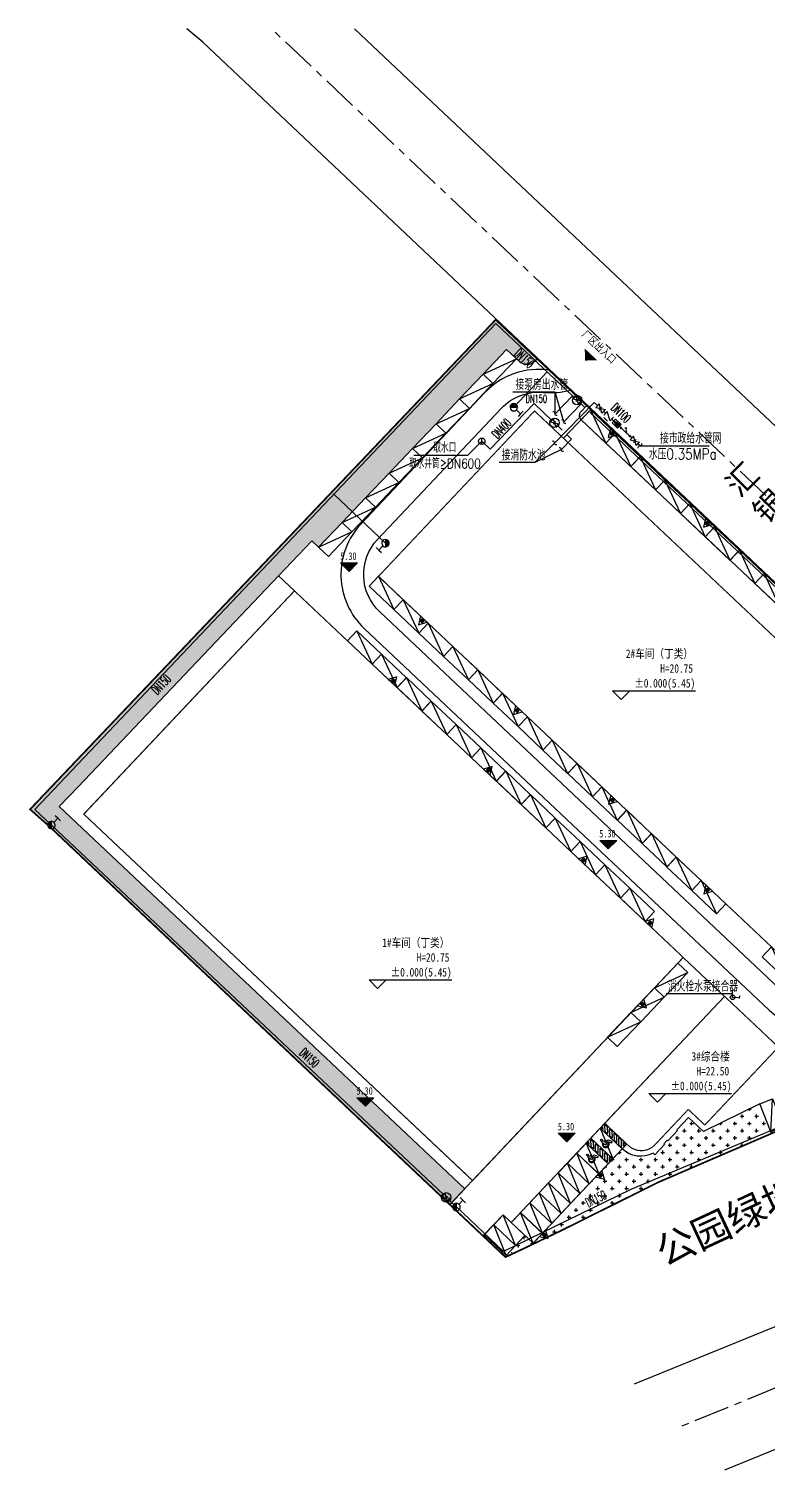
# Model space of a CAD drawing. Header units: millimetres. Extents: x 685119 to 686103, y 2545183 to 2545581.
# Drawn here: x 685263 to 685393.1, y 2545183 to 2545436.7 of the extents above; entities that cross this region are included whole.
import ezdxf

# ---------------------------------------------------------------- set-up
doc = ezdxf.new("R2010")
doc.units = ezdxf.units.MM
doc.header["$LTSCALE"] = 500
for name, pattern in [('CENTER', [2, 1.25, -0.25, 0.25, -0.25]), ('DASH', [0.35, 0.25, -0.1]), ('DASHED', [0.75, 0.5, -0.25]), ('DOTE', [2.42, 2, -0.2, 0.02, -0.2])]:
    doc.linetypes.add(name, pattern=pattern)
for name, color, linetype in [('1绿地填充', 116, 'Continuous'), ('2', 2, 'Continuous'), ('4', 4, 'Continuous'), ('9', 9, 'Continuous'), ('DIM_ELEV', 3, 'Continuous'), ('EQUIP_消防', 7, 'Continuous'), ('EQUIP_灭火器', 7, 'Continuous'), ('PIPE-消防', 1, 'Continuous'), ('PLAN_道路', 4, 'Continuous'), ('T1-图例$0$A-Car-Stnd', 155, 'Continuous'), ('T1-图例$0$A-Stnd', 7, 'Continuous'), ('TWT_ELEV', 3, 'Continuous'), ('TWT_LEAD', 3, 'Continuous'), ('TWT_TEXT', 7, 'Continuous'), ('VALVE_消防', 7, 'Continuous'), ('VPIPE-消防', 1, 'Continuous'), ('Z-道路中心线', 1, 'Continuous'), ('建筑', 4, 'Continuous')]:
    doc.layers.add(name, color=color, linetype=linetype)
doc.layers.add('JT-道路名称-BZ', color=7, linetype='Continuous', lineweight=5)
doc.styles.add('-宋', font='simsun_0.shx', dxfattribs={"width": 0.8})
doc.styles.add('_TCH_DIM', font='SIMPLEX.shx', dxfattribs={"width": 0.8, "bigfont": 'GBCBIG.shx'})
doc.styles.get("Standard").update_dxf_attribs({"font": 'simsun_0.shx'})
doc.styles.add('天正', font='simplex8.shx', dxfattribs={"width": 0.7, "bigfont": 'hztxt.shx'})
pattern_1 = [(0, (-685263.1373, -2544651.7945), (1.27, 1.27), [0.635, -1.905]), (90, (-685262.8198, -2544652.112), (-1.27, 1.27), [0.635, -1.905])]

# ---------------------------------------------------------------- blocks, each defined once
blk = doc.blocks.new('$TWTSYS$00000247')
at = {"elevation": 0}
blk.add_lwpolyline([(7, -101, -0.575183), (0, 0, 0.604745), (-11, 101, 16.924828)], format="xyb", dxfattribs=at)
blk = doc.blocks.new('A$C6C091067')
at = {"layer": 'TWT_TEXT', "ltscale": 2.5}
blk.add_line((0.56, 0), (0.56, 1.13), dxfattribs=at)
blk.add_circle((0.56, 0.56), 0.563, dxfattribs=at)
blk = doc.blocks.new('JHRTYJF')
at = {"layer": '4'}
blk.add_lwpolyline([(696832.77, 2573175.73), (696826.79, 2573175.8), (696826.81, 2573178.19), (696832.8, 2573178.12)], close=True, dxfattribs=at)
blk.add_lwpolyline([(696826.81, 2573178.19), (696832.77, 2573175.73)], dxfattribs=at)
blk = doc.blocks.new('T1-图例$0$A$C6C161DE2')
at = {"layer": '9'}
blk.add_lwpolyline([(2400, 5300), (0, 0)], dxfattribs=at)
for points in [[(572, 2693), (609, 2827), (679, 2931), (752, 3001), (853, 3056), (827, 3173), (685, 3112), (563, 2987), (487, 2874), (444, 2691), (444, 2534), (496, 2376), (569, 2260), (700, 2135), (868, 2054), (1124, 2042), (1356, 2129), (1456, 2243), (1532, 2330), (1581, 2443), (1599, 2553), (1610, 2620), (1480, 2617), (1471, 2519), (1442, 2440), (1389, 2350), (1320, 2272), (1201, 2205), (1073, 2170), (932, 2182), (795, 2240), (714, 2292), (641, 2379), (589, 2473), (569, 2580)], [(971, 2668), (1029, 2644), (1637, 2644), (1912, 2124), (1953, 2086), (2011, 2080), (2084, 2115), (2113, 2164), (2110, 2225), (1889, 2812), (1854, 2861), (1819, 2882), (1242, 2879), (1218, 3060), (1535, 3066), (1570, 3109), (1555, 3156), (1544, 3176), (1532, 3197), (1186, 3197), (1137, 3430), (1102, 3482), (1041, 3520), (980, 3523), (892, 3497), (846, 3450), (834, 3415), (834, 3354), (945, 2711)]]:
    blk.add_lwpolyline(points, close=True, dxfattribs=at)
blk.add_circle((1038, 3709), 158, dxfattribs=at)
at = {"layer": 'T1-图例$0$A-Car-Stnd'}
for points in [[(0, 5300), (0, 0), (2400, 0), (2400, 5300)], [(3600, 0), (2400, 0), (2400, 5300), (3600, 5300)], [(3450, 4033), (3450, 3472), (2550, 2572), (2550, 3133)], [(3450, 2911), (3450, 2350), (2550, 1450), (2550, 2011)]]:
    blk.add_lwpolyline(points, close=True, dxfattribs=at)
for points in [[(2550, 4817), (2550, 5150), (2883, 5150)], [(3444, 5150), (3450, 5150), (3450, 4595), (2550, 3695), (2550, 4256), (3444, 5150)], [(2883, 5150), (2550, 4817), (2550, 5150), (2883, 5150)], [(3450, 5107), (3450, 4636)], [(2550, 2793), (2550, 3133)], [(3450, 4033), (3450, 3693)], [(3450, 1227), (2550, 327), (2550, 888), (3450, 1788), (3450, 1227)], [(3450, 666), (3450, 150), (2934, 150), (3450, 666)]]:
    blk.add_lwpolyline(points, dxfattribs=at)
blk = doc.blocks.new('43TGTRHFD')
at = {"layer": '4'}
blk.add_lwpolyline([(685418.35, 2545245.02), (685420.75, 2545245.02), (685420.75, 2545239.72), (685418.35, 2545239.72)], close=True, dxfattribs=at)
blk.add_lwpolyline([(685418.35, 2545239.72), (685420.75, 2545245.02)], dxfattribs=at)
blk = doc.blocks.new('A$C109832E5')
at = {"layer": '9', "linetype": 'Continuous'}
h = blk.add_hatch(dxfattribs=at)
h.set_pattern_fill('CROSS', color=256, scale=0.2)
h.set_pattern_definition(pattern_1)
edge = h.paths.add_edge_path()
edge.add_line((76.56, 49.48), (5.27, 116.72))
edge.add_line((5.27, 116.72), (49.52, 163.64))
edge.add_line((49.52, 163.64), (50.84, 162.39))
edge.add_line((50.84, 162.39), (83.92, 197.19))
edge.add_line((83.92, 197.19), (86.11, 195.12))
edge.add_arc((87.48, 196.58), 2, 226.6757, 316.4498)
edge.add_line((88.93, 195.2), (89.37, 195.66))
edge.add_line((89.37, 195.66), (83.09, 201.39))
edge.add_line((83.09, 201.39), (82, 202.43))
edge.add_line((82, 202.43), (0.11, 116.28))
edge.add_line((0.11, 116.28), (3.68, 113.1))
edge.add_line((3.68, 113.1), (73.95, 46.71))
edge.add_line((73.95, 46.71), (74.16, 46.94))
edge.add_line((74.16, 46.94), (76.56, 49.48))
h = blk.add_hatch(dxfattribs=at)
h.set_pattern_fill('CROSS', color=256, scale=0.2)
h.set_pattern_definition(pattern_1)
edge = h.paths.add_edge_path()
edge.add_arc((107.5, 59.99), 4.77, 226.7499, 297.4049)
edge.add_line((109.69, 55.76), (109.98, 55.48))
edge.add_line((109.98, 55.48), (111.7, 57.3))
edge.add_line((111.7, 57.3), (111.56, 57.44))
edge.add_line((111.56, 57.44), (112.14, 58.06))
edge.add_line((112.14, 58.06), (112.29, 57.92))
edge.add_line((112.29, 57.92), (114, 59.74))
edge.add_line((114, 59.74), (113.86, 59.88))
edge.add_line((113.86, 59.88), (115.92, 62.06))
edge.add_line((115.92, 62.06), (118.56, 59.57))
edge.add_line((118.56, 59.57), (128.45, 64.46))
edge.add_line((128.45, 64.46), (130.51, 59.23))
edge.add_line((130.51, 59.23), (110.71, 50.7))
edge.add_line((110.71, 50.7), (93.53, 42.16))
edge.add_line((93.53, 42.16), (88.64, 39.82))
edge.add_line((88.64, 39.82), (88.58, 39.93))
edge.add_line((88.58, 39.93), (104.23, 56.52))
h = blk.add_hatch(dxfattribs=at)
h.set_pattern_fill('CROSS', color=256, scale=0.2, angle=10)
h.set_pattern_definition([(10, (-685263.1373, -2544651.7945), (1.0301726607, 1.47123903196), [0.635, -1.905]), (100, (-685262.7695, -2544652.052), (-1.47123903196, 1.0301726607), [0.635, -1.905])])
h.paths.add_polyline_path([(80, 41.44), (79.78, 41.2), (83.72, 37.48), (88.64, 39.81), (88.58, 39.93), (87.15, 41.29), (83.85, 37.8)])
at = {"layer": 'DIM_ELEV'}
blk.add_hatch(color=256, dxfattribs=at).paths.add_polyline_path([(97.72, 195.24), (99.84, 195.3), (97.66, 197.36)])
at = {"layer": 'TWT_ELEV'}
for points in [[(56.22, 158.15), (54.72, 159.65), (57.72, 159.65)], [(101.79, 109.31), (100.29, 110.81), (103.29, 110.81)], [(59.08, 64.04), (57.58, 65.54), (60.58, 65.54)], [(94.49, 57.78), (92.99, 59.28), (95.99, 59.28)]]:
    blk.add_hatch(color=256, dxfattribs=at).paths.add_polyline_path(points)
at = {"layer": '1绿地填充', "linetype": 'Continuous'}
blk.add_line((85.18, 38.17), (85.18, 38.17), dxfattribs=at)
at = {"layer": '4', "ltscale": 5}
for p, q in [((86.11, 195.12), (85.65, 195.53)), ((89.25, 195.54), (88.93, 195.2)), ((97.02, 184.82), (169.75, 116.23))]:
    blk.add_line(p, q, dxfattribs=at)
at = {"layer": '4', "linetype": 'DASH', "ltscale": 5}
for p, q in [((98.66, 186.57), (93.93, 181.56)), ((98.09, 187.42), (96.97, 186.24))]:
    blk.add_line(p, q, dxfattribs=at)
at = {"layer": '4', "ltscale": 2.5}
blk.add_line((77.93, 50.94), (73.94, 46.72), dxfattribs=at)
at = {"layer": '4'}
blk.add_lwpolyline([(106.44, 15.16), (214.09, 59.05), (217.08, 75.01), (30.51, 251.27), (27.65, 253.61)], dxfattribs=at)
at = {"layer": '4', "linetype": 'CENTER', "ltscale": 0.01, "flags": 128}
blk.add_lwpolyline([(245.84, 61.6), (42.59, 253.61)], dxfattribs=at)
at = {"layer": '4', "ltscale": 50}
blk.add_lwpolyline([(138.69, 176.58), (57.15, 253.61)], dxfattribs=at)
at = {"layer": '4', "ltscale": 2.5}
blk.add_lwpolyline([(43.81, 157.35), (49.67, 163.5), (50.84, 162.39)], dxfattribs=at)
at = {"layer": '4', "linetype": 'CENTER', "ltscale": 0.01, "flags": 128}
blk.add_lwpolyline([(362.31, 112.26), (231.72, 55.45, -0.005813), (230.43, 54.91), (114.34, 7.58)], format="xyb", dxfattribs=at)
at = {"layer": '4'}
blk.add_lwpolyline([(362.31, 101.36), (235.71, 46.28, -0.005813), (234.21, 45.65), (122.23, 0)], format="xyb", dxfattribs=at)
at = {"layer": '4', "linetype": 'Continuous'}
blk.add_lwpolyline([(128.45, 64.46), (118.56, 59.57), (115.91, 62.06), (113.86, 59.88), (114, 59.74), (112.29, 57.92), (112.14, 58.06), (111.56, 57.44), (111.7, 57.3), (109.98, 55.48), (109.69, 55.76, -0.318444), (104.23, 56.52), (88.58, 39.93), (88.64, 39.82), (110.7, 50.7), (130.51, 59.23)], format="xyb", close=True, dxfattribs=at)
at = {"layer": '4', "ltscale": 5}
blk.add_arc((87.48, 196.58), 2, 226.6757, 316.4498, dxfattribs=at)
at = {"layer": '4', "linetype": 'DASH', "ltscale": 5}
blk.add_arc((97.7, 185.55), 1, 136.6757, 226.6757, dxfattribs=at)
at = {"layer": 'DIM_ELEV'}
for p, q in [((104.07, 135.61), (102.57, 137.11)), ((102.57, 137.11), (117.14, 137.11)), ((104.07, 135.61), (105.57, 137.11)), ((61.23, 84.76), (59.73, 86.26)), ((59.73, 86.26), (74.3, 86.26)), ((61.23, 84.76), (62.73, 86.26)), ((110.44, 64.75), (108.94, 66.25)), ((108.94, 66.25), (123.5, 66.25)), ((110.44, 64.75), (111.94, 66.25))]:
    blk.add_line(p, q, dxfattribs=at)
at = {"layer": 'PLAN_道路', "linetype": 'Continuous'}
blk.add_lwpolyline([(61.23, 163.76), (83.02, 186.86, -0.231662), (90.43, 189.64, 0.091531), (95.13, 190.05), (91.42, 193.55, 0.244105), (80.11, 189.6), (58.32, 166.5, 0.414219), (58.86, 148.12), (130.11, 80.92, 0.41397), (148.48, 81.45), (177.6, 112.27), (174.66, 115.04), (145.58, 84.2, -0.414214), (132.86, 83.83), (61.6, 151.03, -0.41422), (61.23, 163.76)], format="xyb", close=True, dxfattribs=at)
blk.add_lwpolyline([(9.55, 115.44), (9.55, 115.44), (77.93, 50.94), (101.91, 76.36), (101.91, 76.36), (114.26, 89.46), (114.26, 89.46), (114.99, 90.22), (122.26, 83.36), (101.2, 61.03), (84.73, 43.57), (83.3, 44.93), (80, 41.44), (79.78, 41.21), (73.95, 46.71), (76.56, 49.48), (5.23, 116.76), (8.54, 120.24), (43.81, 157.35), (46.6, 154.72), (9.55, 115.44), (9.55, 115.44)], close=True, dxfattribs=at)
at = {"layer": 'TWT_ELEV'}
for p, q in [((56.22, 158.15), (54.72, 159.65)), ((54.72, 159.65), (57.72, 159.65)), ((56.22, 158.15), (57.72, 159.65)), ((101.79, 109.31), (100.29, 110.81)), ((100.29, 110.81), (103.29, 110.81)), ((101.79, 109.31), (103.29, 110.81)), ((59.08, 64.04), (57.58, 65.54)), ((57.58, 65.54), (60.58, 65.54)), ((59.08, 64.04), (60.58, 65.54)), ((94.49, 57.78), (92.99, 59.28)), ((92.99, 59.28), (95.99, 59.28)), ((94.49, 57.78), (95.99, 59.28))]:
    blk.add_line(p, q, dxfattribs=at)
at = {"layer": 'Z-道路中心线', "linetype": 'DOTE', "ltscale": 0.003, "const_width": 0.3}
blk.add_lwpolyline([(203.32, 88.01), (82, 202.43), (0.11, 116.28), (3.68, 113.1), (83.72, 37.48), (86.84, 38.95), (91.26, 41.07), (93.53, 42.16), (110.7, 50.7), (134.61, 61)], close=True, dxfattribs=at)
at = {"layer": '建筑', "const_width": 0.2}
for points in [[(139.95, 83.17), (61.38, 157.27), (88.83, 186.37), (167.39, 112.27)], [(9.55, 115.44), (77.93, 50.94), (114.98, 90.22), (46.6, 154.72)]]:
    blk.add_lwpolyline(points, close=True, dxfattribs=at)
blk.add_lwpolyline([(128.81, 77.19), (122.26, 83.36), (101.19, 61.03), (105.34, 57.12, 0.414214), (110.01, 57.25), (115.87, 63.47)], format="xyb", dxfattribs=at)
blk.add_lwpolyline([(128.81, 77.19), (131.72, 74.44), (118.78, 60.73), (115.87, 63.47)], dxfattribs=at)
at = {"xscale": 1.002713087290779, "yscale": 1.002713087290779, "zscale": 1.002713087290779}
for p, rotation in [((1413560.26, -2268617.79), 47.07561434724278), ((1413556.13, -2268622.14), 47.07561434724278), ((1413552, -2268626.49), 47.07561434724278), ((-2263003.99, -1422414.95), 317.30624363396), ((1413547.86, -2268630.84), 47.07561434724278), ((-2262999.63, -1422419.07), 317.30624363396), ((1413543.73, -2268635.18), 47.07561434724278), ((-2262995.26, -1422423.18), 317.30624363396), ((1413539.59, -2268639.53), 47.07561434724278), ((-2262990.9, -1422427.3), 317.30624363396), ((1413535.46, -2268643.88), 47.07561434724278), ((-2262986.53, -1422431.42), 317.30624363396), ((1413531.33, -2268648.23), 47.07561434724278), ((-2262982.17, -1422435.53), 317.30624363396), ((-2262977.8, -1422439.65), 317.30624363396), ((-2263160.06, -1422255.26), 317.3014590761614), ((-2262973.44, -1422443.76), 317.30624363396), ((-2263155.7, -1422259.37), 317.3014590761614), ((-2263163.88, -1422264.85), 317.3014590761614), ((-2263151.33, -1422263.49), 317.3014590761614), ((-2263146.97, -1422267.61), 317.3014590761614), ((-2263159.51, -1422268.97), 317.3014590761614), ((-2263142.6, -1422271.73), 317.3014590761614), ((-2263155.15, -1422273.09), 317.3014590761614), ((-2263150.78, -1422277.21), 317.3014590761614), ((-2263138.24, -1422275.84), 317.3014590761614), ((-2263133.87, -1422279.96), 317.3014590761614), ((-2263146.42, -1422281.32), 317.3014590761614), ((-2263142.06, -1422285.44), 317.3014590761614), ((-2263129.51, -1422284.08), 317.3014590761614), ((-2263125.14, -1422288.19), 317.3014590761614), ((-2263137.69, -1422289.56), 317.3014590761614), ((-2263120.78, -1422292.31), 317.3014590761614), ((-2263133.33, -1422293.67), 317.3014590761614), ((-2263128.96, -1422297.79), 317.3014590761614), ((-2263116.41, -1422296.43), 317.3014590761614), ((-2263112.05, -1422300.54), 317.3014590761614), ((-2263124.6, -1422301.91), 317.3014590761614), ((-2263120.23, -1422306.02), 317.3014590761614), ((-2263107.68, -1422304.66), 317.3014590761614), ((-2263115.87, -1422310.14), 317.3014590761614), ((-2263103.32, -1422308.78), 317.3014590761614), ((-2263090.95, -1422320.44), 317.3014590761614), ((1413590.4, -2268725.74), 47.07561434724278), ((1413586.26, -2268730.09), 47.07561434724278), ((1413582.13, -2268734.44), 47.07561434724278)]:
    blk.add_blockref('JHRTYJF', p, dxfattribs=dict(at, rotation=rotation))
for p, rotation in [((293477.5, -2619480.71), 21.46147902869366), ((1381428.88, -2244938.05), 46.67571077331962), ((1381430.52, -2244936.3), 46.67571077331962), ((1381427.23, -2244939.79), 46.67571077331962), ((1381423.94, -2244943.28), 46.67571077331962), ((1381425.58, -2244941.54), 46.67571077331962), ((1381422.29, -2244945.03), 46.67571077331962), ((1379527.99, -2246109.45), 46.6275403398724), ((1379529.64, -2246107.7), 46.6275403398724), ((1381420.64, -2244946.78), 46.67571077331962)]:
    blk.add_blockref('43TGTRHFD', p, dxfattribs=dict(rotation=rotation))
at = {"layer": 'T1-图例$0$A-Stnd', "xscale": 0.001, "yscale": 0.001, "zscale": 0.001, "rotation": 46.67571078596392}
for p in [(102.58, 54.77), (100.11, 52.15)]:
    blk.add_blockref('T1-图例$0$A$C6C161DE2', p, dxfattribs=at)
at = {"linetype": 'DASHED', "insert": (122.01, 173.82, -9994.4), "char_height": 4, "width": 22.0358, "attachment_point": 1, "rotation": 45.4019}
blk.add_mtext('汇\\P银\\P二\\P路', dxfattribs=at)
at = {"layer": 'DIM_ELEV', "color": 7, "style": '-宋', "width": 0.8}
for s, height, p in [('2#车间（丁类）', 1.511, (104.89, 142.91)), ('H=20.75', 1.511, (110.94, 140.31)), ('%%p0.000(5.45)', 1.5105, (106.4, 137.71)), ('1#车间（丁类）', 1.511, (62.05, 92.06)), ('H=20.75', 1.511, (68.1, 89.46)), ('%%p0.000(5.45)', 1.5105, (63.56, 86.86)), ('3#综合楼', 1.511, (116.44, 72.05)), ('%%p0.000(5.45)', 1.5105, (112.77, 66.85)), ('H=22.50', 1.511, (117.3, 69.45))]:
    blk.add_text(s, height=height, dxfattribs=at).set_placement(p)
at = {"layer": 'JT-道路名称-BZ', "linetype": 'Continuous'}
blk.add_text('公园绿地', height=5, rotation=25, dxfattribs=at).set_placement((111.66, 35.74))
at = {"layer": 'TWT_ELEV', "color": 7, "style": '-宋', "width": 0.8}
for p in [(54.65, 160.17), (100.21, 111.34), (57.5, 66.06), (92.92, 59.8)]:
    blk.add_text('5.30', height=1.322, dxfattribs=at).set_placement(p)
at = {"layer": 'TWT_TEXT', "style": '-宋', "width": 0.8}
blk.add_text('厂区出入口', height=1.322, rotation=316.628, dxfattribs=at).set_placement((97.05, 199.7))
blk = doc.blocks.new('$TWTSYS$00000117')
at = {"color": 0}
for p, q in [((-5, 5, 0), (-131, 5, 0)), ((-15, 15, 0), (-130, 15, 0)), ((-130, -10, 0), (-130, 10, 0)), ((-10, 10, 0), (-130, 10, 0)), ((-21, 21, 0), (-129, 21, 0)), ((-26, 26, 0), (-128, 26, 0)), ((-31, 31, 0), (-127, 31, 0)), ((-36, 36, 0), (-126, 36, 0)), ((-125, -38, 0), (-125, 38, 0)), ((-42, 42, 0), (-124, 42, 0)), ((-47, 47, 0), (-122, 47, 0)), ((-120, -52, 0), (-120, 52, 0)), ((-52, 52, 0), (-120, 52, 0)), ((-57, 57, 0), (-118, 57, 0)), ((-115, -63, 0), (-115, 63, 0)), ((-63, 63, 0), (-115, 63, 0)), ((-68, 68, 0), (-112, 68, 0)), ((-109, -72, 0), (-109, 72, 0)), ((-73, 73, 0), (-108, 73, 0)), ((-78, 78, 0), (-105, 78, 0)), ((-104, -79, 0), (-104, 79, 0)), ((-84, 84, 0), (-101, 84, 0)), ((-99, -86, 0), (-99, 86, 0)), ((-89, 89, 0), (-96, 89, 0)), ((-94, -91, 0), (-94, 91, 0)), ((-88, -96, 0), (-88, 88, 0)), ((-83, -101, 0), (-83, 83, 0)), ((-78, -105, 0), (-78, 78, 0)), ((-73, -109, 0), (-73, 73, 0)), ((-67, -112, 0), (-67, 67, 0)), ((-62, -115, 0), (-62, 62, 0)), ((-57, -118, 0), (-57, 57, 0)), ((-52, -120, 0), (-52, 52, 0)), ((-46, -122, 0), (-46, 46, 0)), ((-41, -124, 0), (-41, 41, 0)), ((-36, -126, 0), (-36, 36, 0)), ((-31, -127, 0), (-31, 31, 0)), ((-25, -128, 0), (-25, 25, 0)), ((-20, -129, 0), (-20, 20, 0)), ((-15, -130, 0), (-15, 15, 0)), ((-10, -130, 0), (-10, 10, 0)), ((-4, -131, 0), (-4, 4, 0)), ((0, 0, 0), (-131, 0, 0)), ((6, -6, 0), (-131, -6, 0)), ((11, -11, 0), (-130, -11, 0)), ((16, -16, 0), (-130, -16, 0)), ((21, -21, 0), (-129, -21, 0)), ((27, -27, 0), (-128, -27, 0)), ((32, -32, 0), (-127, -32, 0)), ((37, -37, 0), (-125, -37, 0)), ((42, -42, 0), (-124, -42, 0)), ((48, -48, 0), (-122, -48, 0)), ((53, -53, 0), (-120, -53, 0)), ((58, -58, 0), (-117, -58, 0)), ((63, -63, 0), (-114, -63, 0)), ((69, -69, 0), (-111, -69, 0)), ((74, -74, 0), (-108, -74, 0)), ((79, -79, 0), (-104, -79, 0)), ((84, -84, 0), (-100, -84, 0)), ((90, -90, 0), (-95, -90, 0)), ((90, -95, 0), (-90, -95, 0)), ((84, -100, 0), (-84, -100, 0)), ((77, -105, 0), (-77, -105, 0)), ((70, -111, 0), (-70, -111, 0)), ((60, -116, 0), (-60, -116, 0)), ((49, -121, 0), (-49, -121, 0)), ((33, -126, 0), (-33, -126, 0)), ((1, -131, 0), (1, -1, 0)), ((6, -131, 0), (6, -6, 0)), ((11, -130, 0), (11, -11, 0)), ((17, -130, 0), (17, -17, 0)), ((22, -129, 0), (22, -22, 0)), ((27, -128, 0), (27, -27, 0)), ((32, -127, 0), (32, -32, 0)), ((38, -125, 0), (38, -38, 0)), ((43, -124, 0), (43, -43, 0)), ((48, -122, 0), (48, -48, 0)), ((53, -119, 0), (53, -53, 0)), ((59, -117, 0), (59, -59, 0)), ((64, -114, 0), (64, -64, 0)), ((69, -111, 0), (69, -69, 0)), ((74, -108, 0), (74, -74, 0)), ((80, -104, 0), (80, -80, 0)), ((85, -99, 0), (85, -85, 0)), ((90, -95, 0), (90, -90, 0))]:
    blk.add_line(p, q, dxfattribs=at)
blk.add_line((92, -92, 0), (-92, 92, 0))
for start, end in [(135, 315), (315, 135)]:
    blk.add_arc((0, 0, 0), 131, start, end)
blk = doc.blocks.new('$ATTACHMENT$00000085')
for q in [(-130, 331, 0), (130, 331, 0), (0, 131, 0)]:
    blk.add_line((0, 331, 0), q)
blk.add_blockref('$TWTSYS$00000117', (0, 0))
blk = doc.blocks.new('$VALVE$00000296')
for points in [[(-125, 72), (-125, -72), (125, 72), (125, -72), (-125, 72)], [(0, 60), (0, -64)]]:
    blk.add_lwpolyline(points)
for p in [(-125, 0), (125, 0)]:
    blk.add_point(p)
blk = doc.blocks.new('$VALVE$00000752')
for p, q in [((-112.5, 75), (112.5, 75)), ((112.5, 75), (112.5, -75)), ((112.5, -75), (-112.5, -75))]:
    blk.add_line(p, q)
blk.add_lwpolyline([(-112.5, -75), (112.5, 0), (-112.5, 75)], close=True)
for p in [(-112.5, 0), (112.5, 0)]:
    blk.add_point(p)
blk.add_solid([(-112.5, 75), (112.5, 0), (-112.5, -75)])
blk = doc.blocks.new('$ATTACHMENT$00000194')
for p, q in [((0, 0), (134, 134)), ((0, 0), (134, -134)), ((107, 162), (134, 134)), ((161, 107), (134, 134)), ((107, -161), (134, -134)), ((161, -107), (134, -134))]:
    blk.add_line(p, q)
blk = doc.blocks.new('$VALVE$00000501')
for p, q in [((-175, 32), (-175, -32)), ((175, 32), (175, -32)), ((96, -77), (50, -123))]:
    blk.add_line(p, q)
at = {"const_width": 35}
for points in [[(-175, 0), (175, 0)], [(-52, 0), (73, -100)]]:
    blk.add_lwpolyline(points, dxfattribs=at)
for p in [(-175, -2), (175, -2)]:
    blk.add_point(p)
blk = doc.blocks.new('$VALVE$00000315')
blk.add_line((-75, 125), (75, 125))
blk.add_lwpolyline([(-125, -75), (-125, 75), (125, -75), (125, 75)])
for p in [(-125, 0), (125, 0)]:
    blk.add_point(p)
blk.add_solid([(0, 125), (0, 150), (75, 125)])
blk = doc.blocks.new('$TWTSYS$00000546')
h = blk.add_hatch()
h.set_pattern_fill('ANSI31', color=256, scale=200, style=0)
h.set_pattern_definition([(45, (-38543.802, -6670.83), (-17.67767, 17.67767), [])])
h.paths.add_polyline_path([(-65, 174), (65, 174), (65, 44), (-65, 44)])
for points in [[(0, 344), (-198, 0), (198, 0)], [(-65, 174), (65, 174), (65, 44), (-65, 44)]]:
    blk.add_lwpolyline(points, close=True)

msp = doc.modelspace()

# ---------------------------------------------------------------- linework, layer by layer
at = {"layer": '2', "ltscale": 2.5}
for centre in [(685359.46, 2545371.34), (685355.49, 2545367.34), (685336.44, 2545231.05)]:
    msp.add_circle(centre, 0.832, dxfattribs=at)
at = {"layer": 'PIPE-消防', "linetype": 'Continuous', "ltscale": 0.0125}
for p, q in [((685264.06, 2545299.32), (685345.16, 2545384.82)), ((685345.16, 2545384.82), (685358.67, 2545372.08)), ((685354.2, 2545376.3), (685348.33, 2545370.07)), ((685351.93, 2545370.75), (685344.18, 2545362.67)), ((685355.04, 2545367.77), (685351.93, 2545370.75)), ((685362.47, 2545370.89), (685355.49, 2545363.77)), ((685358.67, 2545372.08), (685355.58, 2545368.94)), ((685360.18, 2545370.66), (685357.1, 2545367.52)), ((685358.67, 2545372.08), (685359.01, 2545371.77)), ((685359.92, 2545370.91), (685360.18, 2545370.66)), ((685360.18, 2545370.66), (685360.82, 2545370.06)), ((685363.03, 2545370.36), (685362.47, 2545370.89)), ((685361.69, 2545369.23), (685436.19, 2545298.97)), ((685364.46, 2545369.01), (685364.13, 2545369.33)), ((685365.91, 2545367.65), (685365.55, 2545367.99)), ((685356.84, 2545366.05), (685355.94, 2545366.9)), ((685367.18, 2545366.45), (685366.89, 2545366.72)), ((685344.18, 2545362.67), (685342.69, 2545364.1)), ((685358.48, 2545364.48), (685356.7, 2545362.66)), ((685358.48, 2545364.48), (685357.75, 2545365.17)), ((685369.06, 2545364.68), (685368.71, 2545365.01)), ((685370.54, 2545363.28), (685370.15, 2545363.65)), ((685316.65, 2545354.77), (685325.75, 2545346.15)), ((685267, 2545296.55), (685264.06, 2545299.32)), ((685335.99, 2545231.48), (685267, 2545296.55)), ((685400.4, 2545245.67), (685368.92, 2545232.45)), ((685368.92, 2545232.45), (685346.52, 2545221.55)), ((685338.24, 2545229.36), (685336.9, 2545230.62)), ((685346.52, 2545221.55), (685338.24, 2545229.36))]:
    msp.add_line(p, q, dxfattribs=at)
at = {"layer": 'TWT_LEAD'}
for p, q in [((685355.58, 2545372.73), (685348.16, 2545372.73)), ((685355.58, 2545369.03), (685355.58, 2545372.73)), ((685357.1, 2545367.52), (685355.58, 2545372.73)), ((685342.69, 2545364.1), (685340.19, 2545361.59)), ((685355.49, 2545363.77), (685352.05, 2545360.33)), ((685370.54, 2545363.28), (685372.96, 2545363.28)), ((685372.96, 2545363.28), (685382.7, 2545363.28)), ((685340.19, 2545361.59), (685330.74, 2545361.59)), ((685352.05, 2545360.33), (685345.73, 2545360.33)), ((685356.69, 2545362.65), (685352.05, 2545360.33)), ((685384.52, 2545266.86), (685375.14, 2545266.86)), ((685386.79, 2545266.86), (685384.52, 2545266.86)), ((685386.79, 2545266.86), (685384.52, 2545266.86))]:
    msp.add_line(p, q, dxfattribs=at)
at = {"layer": 'VPIPE-消防', "linetype": 'Continuous'}
msp.add_circle((685386.8, 2545266.24), 0.4, dxfattribs=at)

# ---------------------------------------------------------------- block references
at = {"layer": '2', "xscale": 0.0049, "yscale": 0.0049, "zscale": 0.0049}
for p, rotation in [((685355.58, 2545368.94), 46.67571080306834), ((685357.1, 2545367.52), 46.67571080306834), ((685355.49, 2545363.77), 46.67571080306834), ((685356.69, 2545362.63), 46.67571080306834), ((685370.54, 2545363.28), 316.6757108030683)]:
    msp.add_blockref('$TWTSYS$00000247', p, dxfattribs=dict(at, rotation=rotation))
at = {"layer": '9', "ltscale": 2.5}
msp.add_blockref('A$C6C091067', (685342.13, 2545363.53), dxfattribs=at)
at = {"layer": 'EQUIP_消防'}
for name, p, xscale, yscale, zscale, rotation in [('$ATTACHMENT$00000085', (685348.33, 2545370.07), 0.005, 0.005, 0.005, 226.4497892891057), ('$ATTACHMENT$00000085', (685325.75, 2545346.15), 0.005, 0.005, 0.005, 136.4497892891057), ('$ATTACHMENT$00000085', (685267, 2545296.55), 0.005, 0.005, 0.005, 316.4497892891057), ('$ATTACHMENT$00000194', (685386.8, 2545266.24), 0.0065, 0.0065, 0.0065, 46.67571078643478), ('$ATTACHMENT$00000085', (685338.24, 2545229.36), 0.005, 0.005, 0.005, 316.4497892891057)]:
    msp.add_blockref(name, p, dxfattribs=dict(at, xscale=xscale, yscale=yscale, zscale=zscale, rotation=rotation))
at = {"layer": 'EQUIP_灭火器', "xscale": 0.004, "yscale": 0.004, "zscale": 0.004}
for p, rotation in [((685365.89, 2545365.76), 136.6757107920417), ((685382.62, 2545349.98), 136.6757107920417), ((685332.48, 2545332.81), 136.6757107920417), ((685326.83, 2545321.64), 316.6757107920417), ((685349.21, 2545317.03), 136.6757107920417), ((685343.57, 2545305.86), 316.6757107920417), ((685365.95, 2545301.25), 136.6757107920417), ((685360.3, 2545290.08), 316.6757107920417), ((685382.68, 2545285.47), 136.6757107920417), ((685372.01, 2545279.03), 316.6757107920417), ((685370.64, 2545265.34), 226.6757107920417), ((685363.26, 2545235.21), 226.6757107920417), ((685353.38, 2545224.74), 226.6757107920417)]:
    msp.add_blockref('$TWTSYS$00000546', p, dxfattribs=dict(at, rotation=rotation))
at = {"layer": 'TWT_TEXT', "ltscale": 2.5}
msp.add_blockref('A$C109832E5', (685263.14, 2545183.05), dxfattribs=at)
at = {"layer": 'VALVE_消防'}
for name, p, xscale, yscale, zscale, rotation in [('$VALVE$00000296', (685359.46, 2545371.34), -0.005, -0.005, 0.005, 316.6757107853234), ('$VALVE$00000296', (685363.58, 2545369.85), -0.006, -0.006, 0.006, 136.6738320104663), ('$VALVE$00000296', (685355.49, 2545367.34), -0.005, -0.005, 0.005, 136.2179428935311), ('$VALVE$00000315', (685365.01, 2545368.5), 0.006, 0.006, 0.006, 136.6738320104663), ('$VALVE$00000752', (685366.4, 2545367.19), -0.006, -0.006, 0.006, 316.6738320104664), ('$VALVE$00000501', (685367.94, 2545365.73), 0.006, 0.006, 0.006, 136.6738320104663), ('$VALVE$00000296', (685369.61, 2545364.16), -0.006, -0.006, 0.006, 136.6738320104663), ('$VALVE$00000296', (685336.44, 2545231.05), -0.005, -0.005, 0.005, 136.6757107807035)]:
    msp.add_blockref(name, p, dxfattribs=dict(at, xscale=xscale, yscale=yscale, zscale=zscale, rotation=rotation))

# ---------------------------------------------------------------- texts
at = {"layer": 'TWT_LEAD', "color": 7, "style": '_TCH_DIM', "width": 0.8}
for s, height, p in [('接泵房出水管', 1.929, (685348.62, 2545373.13)), ('接市政给水管网', 1.929, (685374.05, 2545363.68)), ('取水口', 1.688, (685334.16, 2545362.12)), ('接消防水池', 1.929, (685346.19, 2545360.73)), ('水压0.35MPa', 1.929, (685372.07, 2545360.88)), ('取水井筒≥DN600', 1.688, (685329.89, 2545359.32)), ('消火栓水泵接合器', 1.929, (685375.42, 2545267.26))]:
    msp.add_text(s, height=height, dxfattribs=at).set_placement(p)
at = {"layer": 'TWT_TEXT', "style": '天正', "width": 0.525}
for s, rotation, p in [('DN150', 316.6757, (685348.27, 2545379.36)), ('DN100', 316.6757, (685365.28, 2545369.76)), ('DN400', 46.6757, (685345.49, 2545364.43)), ('DN150', 46.6757, (685285.64, 2545319.39)), ('DN150', 316.6757, (685310.48, 2545256.3)), ('DN150', 25.9584, (685361.44, 2545229.28))]:
    msp.add_text(s, height=1.6, rotation=rotation, dxfattribs=at).set_placement(p)
msp.add_text('DN150', height=1.4, dxfattribs=at).set_placement((685350.39, 2545370.88))

doc.saveas('drawing.dxf')
